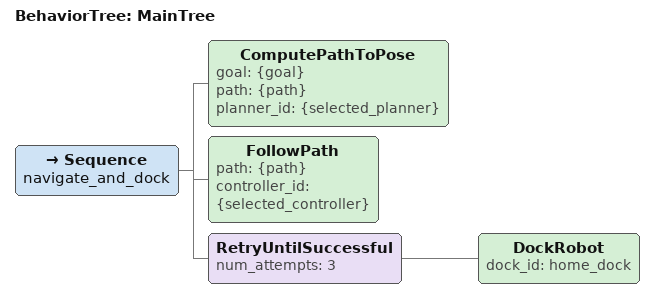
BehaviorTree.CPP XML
<root main_tree_to_execute="MainTree" BTCPP_format="4">
  <BehaviorTree ID="MainTree">
    <Sequence name="navigate_and_dock">
      <!-- NavigateToPose expects the goal to be provided via action server  -->
      <ComputePathToPose goal="{goal}" path="{path}" planner_id="{selected_planner}"/>
      <FollowPath path="{path}" controller_id="{selected_controller}"/>
      <!-- Once navigation is complete, dock at current location -->
      <RetryUntilSuccessful num_attempts="3">
        <DockRobot dock_id="home_dock" />
      </RetryUntilSuccessful>
    </Sequence>
  </BehaviorTree>
</root>
